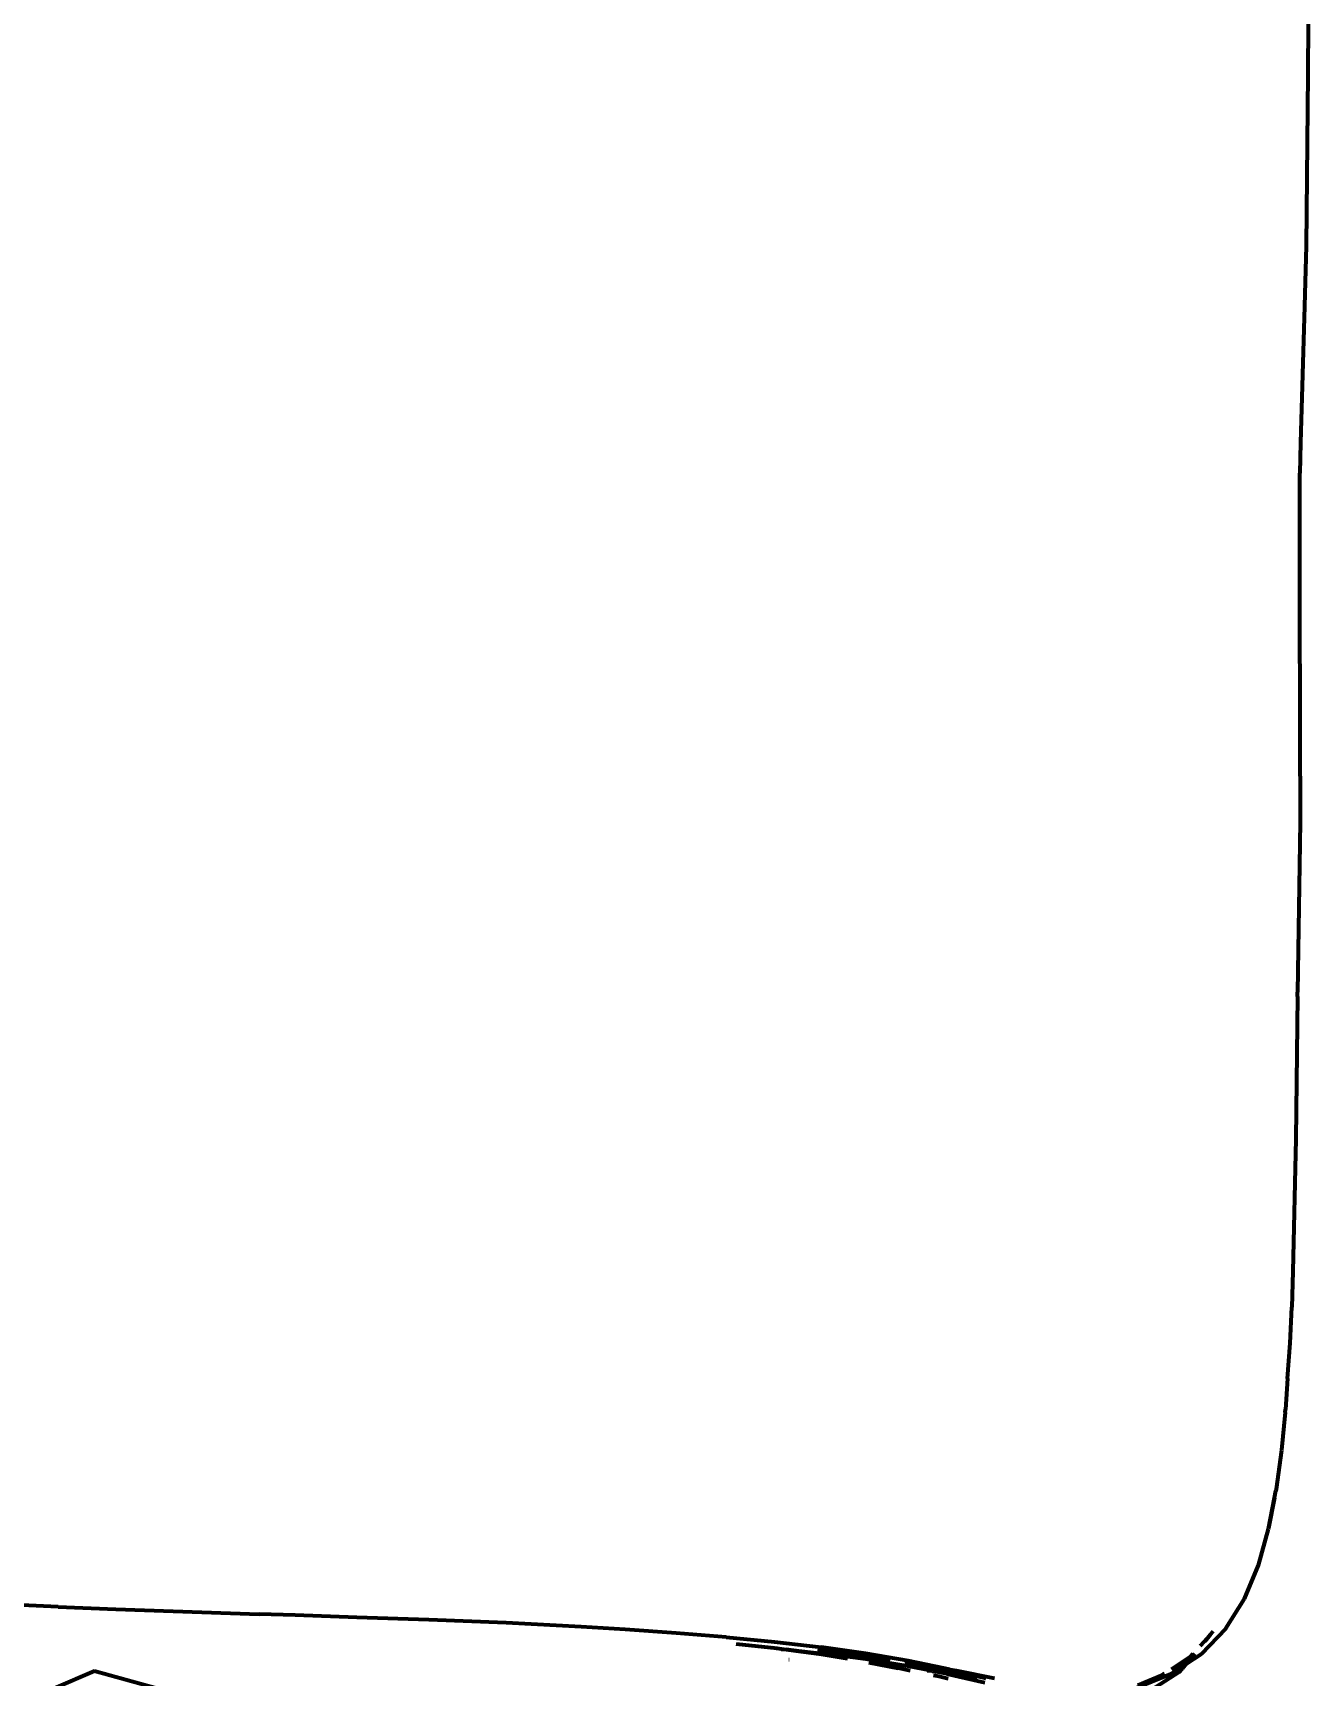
# Model space of a CAD drawing. Header units: millimetres. Extents: x 4307 to 31003, y 2809 to 20009.
# Drawn here: x 7386.2 to 7716.7, y 8466.1 to 8892.2 of the extents above; entities that cross this region are included whole.
import ezdxf

# ---------------------------------------------------------------- set-up
doc = ezdxf.new("R2010")
doc.units = ezdxf.units.MM
doc.layers.add('ProfileEdges', color=7, linetype='Continuous')

msp = doc.modelspace()

# ---------------------------------------------------------------- linework, layer by layer
at = {"layer": 'ProfileEdges', "lineweight": 211}
for p, q in [((7716.71, 8894.82), (7716.6, 8881.47)), ((7716.6, 8881.47), (7716.17, 8836.98)), ((7716.17, 8836.98), (7715.8, 8821.36)), ((7715.8, 8821.36), (7714.74, 8785.93)), ((7714.74, 8785.93), (7714.59, 8778.08)), ((7714.56, 8757.84), (7714.59, 8778.08)), ((7714.64, 8699.58), (7714.56, 8757.84)), ((7714.64, 8699.58), (7714.63, 8688.03)), ((7714.62, 8687.75), (7714.51, 8676.48)), ((7714.63, 8688.03), (7714.62, 8687.75)), ((7714.51, 8676.48), (7713.92, 8643.57)), ((7713.92, 8642.47), (7713.55, 8605.61)), ((7713.92, 8642.47), (7713.92, 8643.57)), ((7713.55, 8605.61), (7712.75, 8571.21)), ((7712.75, 8571.21), (7712.49, 8561.97)), ((7712.04, 8552.63), (7712.49, 8561.97)), ((7711.38, 8543.51), (7712.04, 8552.63)), ((7711.38, 8543.51), (7710.83, 8535.5)), ((7710.77, 8534.67), (7709.84, 8524.94)), ((7710.77, 8534.67), (7710.83, 8535.5)), ((7709.84, 8524.94), (7708.44, 8514.8)), ((7708, 8512.54), (7706.46, 8504.73)), ((7706.47, 8504.53), (7708, 8512.54)), ((7708, 8512.54), (7708.36, 8514.43)), ((7708.44, 8514.8), (7708.36, 8514.43)), ((7703.83, 8495.12), (7706.47, 8504.53)), ((7700.21, 8486.42), (7703.83, 8495.12)), ((7392.74, 8484.3), (7347.71, 8486.38)), ((7392.74, 8484.3), (7407.73, 8483.7)), ((7407.73, 8483.7), (7444.83, 8482.44)), ((7695.38, 8478.68), (7700.21, 8486.42)), ((7454.23, 8482.14), (7444.83, 8482.44)), ((7470.19, 8481.57), (7454.23, 8482.14)), ((7488.84, 8480.96), (7470.19, 8481.57)), ((7508.9, 8480.15), (7488.84, 8480.96)), ((7528.28, 8479.13), (7508.9, 8480.15)), ((7539.69, 8478.44), (7528.28, 8479.13)), ((7552.91, 8477.52), (7539.69, 8478.44)), ((7689.1, 8472.13), (7695.38, 8478.68)), ((7565.86, 8476.48), (7552.91, 8477.52)), ((7565.86, 8476.48), (7578.45, 8475.27)), ((7579.14, 8473.54), (7568.45, 8474.65)), ((7578.45, 8475.27), (7590.55, 8473.84)), ((7688.8, 8474.28), (7688.76, 8474.24)), ((7688.8, 8474.28), (7691.36, 8477.1)), ((7691.36, 8477.1), (7689.93, 8475.32)), ((7692.07, 8477.9), (7691.36, 8477.1)), ((7577.74, 8473.79), (7580.83, 8473.37)), ((7580.19, 8473.4), (7579.14, 8473.54)), ((7580.19, 8473.4), (7580.83, 8473.37)), ((7580.83, 8473.37), (7581.49, 8473.28)), ((7584.07, 8472.9), (7581.33, 8473.25)), ((7581.49, 8473.28), (7581.56, 8473.29)), ((7581.56, 8473.29), (7591.56, 8472.19)), ((7581.56, 8473.29), (7584.07, 8472.9)), ((7582.18, 8470.59), (7582.15, 8470.59)), ((7589.04, 8472.21), (7584.07, 8472.9)), ((7584.07, 8472.9), (7589.96, 8472.14)), ((7597.36, 8470.85), (7589.04, 8472.21)), ((7589.58, 8473.08), (7592.94, 8472.71)), ((7602.04, 8472.22), (7590.55, 8473.84)), ((7602.06, 8470.73), (7591.56, 8472.19)), ((7592.94, 8472.71), (7593.15, 8472.65)), ((7593.15, 8472.65), (7603.55, 8471.2)), ((7593.15, 8472.65), (7604.34, 8471.29)), ((7613.07, 8470.33), (7602.04, 8472.22)), ((7612.87, 8468.96), (7602.06, 8470.73)), ((7602.88, 8469.87), (7610.46, 8468.41)), ((7607.92, 8470.45), (7603.55, 8471.2)), ((7604.34, 8471.29), (7608.43, 8470.69)), ((7612.66, 8470.07), (7615.27, 8469.69)), ((7622.19, 8468.45), (7613.07, 8470.33)), ((7681.26, 8468.22), (7686.32, 8471.55)), ((7685.14, 8469.58), (7689.1, 8472.13)), ((7685.36, 8469.84), (7685.14, 8469.58)), ((7687.26, 8472.12), (7685.99, 8470.6)), ((7686.07, 8471.27), (7686.69, 8471.79)), ((7686.32, 8471.55), (7686.07, 8471.27)), ((7686.83, 8472.12), (7686.32, 8471.55)), ((7686.32, 8471.55), (7686.69, 8471.79)), ((7402.16, 8467.66), (7391.75, 8463.2)), ((7418.41, 8463.13), (7402.16, 8467.66)), ((7613.62, 8467.77), (7610.46, 8468.41)), ((7614.83, 8469.28), (7612.16, 8469.73)), ((7619.18, 8467.72), (7612.87, 8468.96)), ((7625.25, 8467.25), (7614.83, 8469.28)), ((7615.27, 8469.69), (7622.19, 8468.45)), ((7617.99, 8467.86), (7619.18, 8467.72)), ((7619.34, 8467.68), (7619.18, 8467.72)), ((7623.08, 8466.95), (7619.34, 8467.68)), ((7619.34, 8467.68), (7622.28, 8467.31)), ((7620.98, 8466.28), (7619.63, 8466.55)), ((7623.43, 8465.67), (7620.98, 8466.28)), ((7623.82, 8468.11), (7622.19, 8468.45)), ((7622.34, 8467.34), (7622.28, 8467.31)), ((7623.08, 8466.95), (7632.89, 8464.7)), ((7623.82, 8468.11), (7633.17, 8465.85)), ((7623.82, 8468.11), (7625.57, 8467.84)), ((7627.46, 8466.74), (7624.3, 8467.11)), ((7624.54, 8467.02), (7626.59, 8466.76)), ((7625.25, 8467.25), (7627.46, 8466.74)), ((7625.57, 8467.84), (7635.47, 8465.82)), ((7630.89, 8465.95), (7626.59, 8466.76)), ((7628.51, 8466.62), (7627.46, 8466.74)), ((7627.46, 8466.74), (7630.89, 8465.95)), ((7631.15, 8466.18), (7628.51, 8466.62)), ((7671.73, 8463.15), (7681.15, 8467.01)), ((7672.55, 8464.04), (7678.97, 8466.71)), ((7683.29, 8467.43), (7676.02, 8462.74)), ((7678.97, 8466.71), (7679.04, 8466.76)), ((7679.04, 8466.76), (7679.43, 8467.01)), ((7679.5, 8466.95), (7679.04, 8466.76)), ((7681.15, 8467.01), (7685.14, 8469.58)), ((7683.29, 8467.43), (7684.07, 8468.3)), ((7685.14, 8469.58), (7684.07, 8468.3))]:
    msp.add_line(p, q, dxfattribs=at)

doc.saveas('drawing.dxf')
